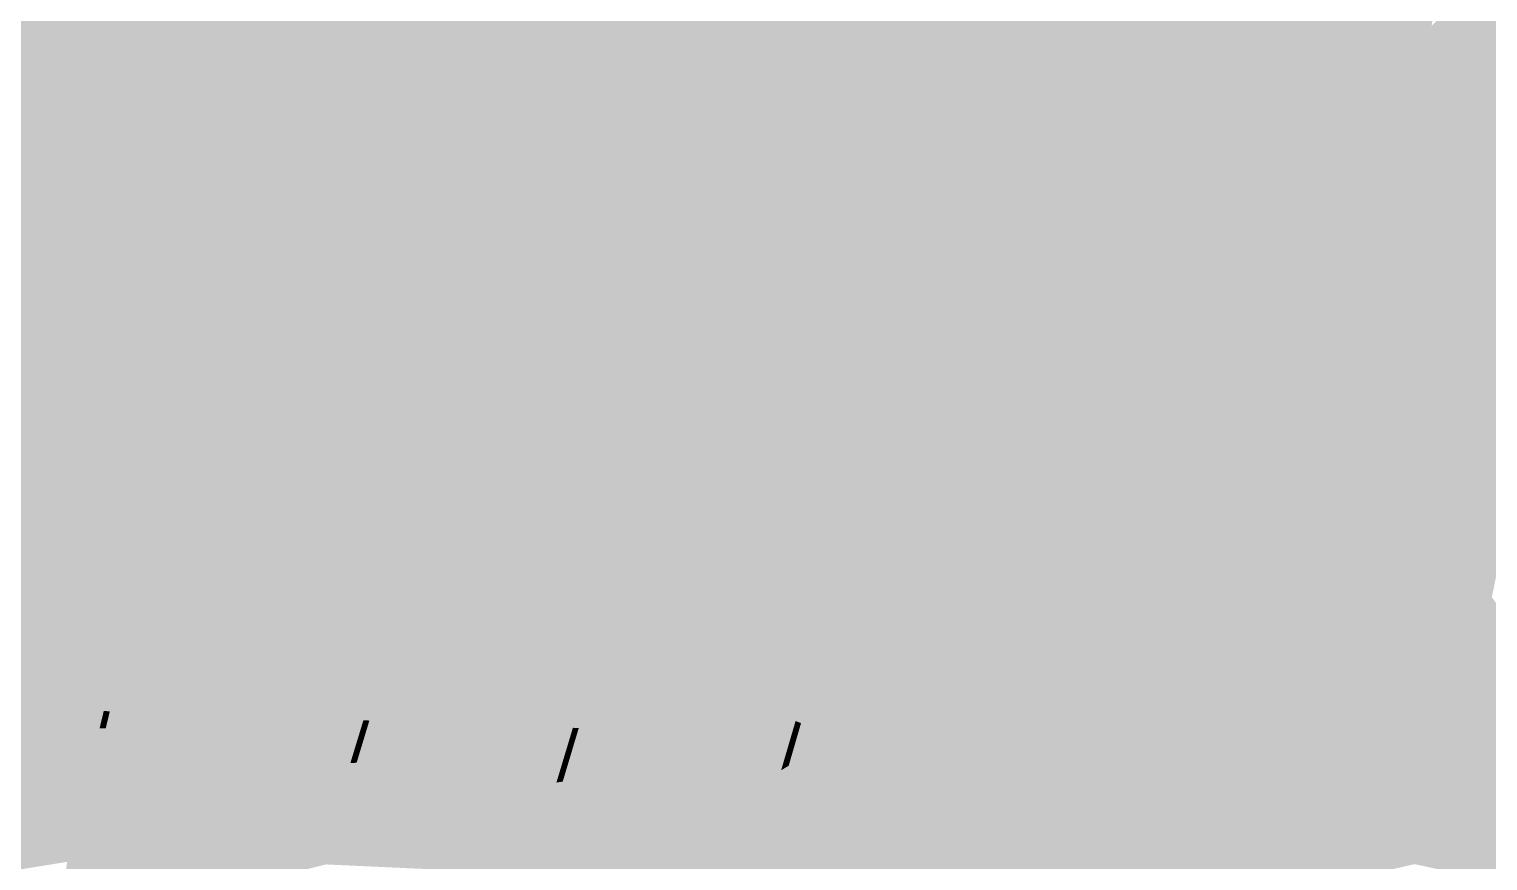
# Model space of a CAD drawing. Header units: millimetres. Extents: x 340454 to 342791, y 6993867 to 6995092.
# Drawn here: x 340742.82 to 340750.35, y 6994457.99 to 6994462.28 of the extents above; entities that cross this region are included whole.
import ezdxf

# ---------------------------------------------------------------- set-up
doc = ezdxf.new("R2010")
doc.units = ezdxf.units.MM
doc.header["$LTSCALE"] = 10
doc.layers.add('A-MODELAGEM', color=7, linetype='Continuous')
doc.layers.add('TRAMA', color=7, linetype='Continuous')

msp = doc.modelspace()

# ---------------------------------------------------------------- hatches: boundary and pattern name
at = {"layer": 'TRAMA'}
h = msp.add_hatch(dxfattribs=at)
h.set_pattern_fill('AR-HBONE', color=253, scale=0.0015)
h.set_pattern_definition([(45, (340755.23036, 6994449.10018), (0, 0.21552615), [0.4572, -0.1524]), (135, (340755.33812, 6994449.20794), (2e-17, 0.21552615), [0.4572, -0.1524])])
h.paths.add_polyline_path([(340756.3296, 6994449.254), (340755.847, 6994449.3847), (340755.8457, 6994449.3797), (340754.4102, 6994449.7739), (340754.2778, 6994449.2917, 0.044622), (340755.9825, 6994447.9176)])
h.paths.add_polyline_path([(340716.6553, 6994459.6245), (340720.6048, 6994458.5397), (340720.6108, 6994458.5541), (340720.7985, 6994458.5612), (340720.7889, 6994458.4892), (340720.8948, 6994458.4601), (340720.9078, 6994458.4917), (340721.0493, 6994458.4739), (340721.0785, 6994458.4097), (340721.2063, 6994458.3746), (340721.2507, 6994458.4814), (340721.4384, 6994458.4885), (340721.4156, 6994458.3171), (340721.4964, 6994458.2949), (340721.5476, 6994458.419), (340721.6892, 6994458.4013), (340721.6922, 6994458.3945), (340721.8602, 6994458.4008), (340721.8337, 6994458.2022), (340721.9078, 6994458.1819), (340721.9694, 6994458.3313), (340722.111, 6994458.3136), (340722.2083, 6994458.0994), (340727.5233, 6994456.6396), (340727.5825, 6994456.7821), (340727.7702, 6994456.7892), (340727.7423, 6994456.5795), (340727.8136, 6994456.5599), (340727.8794, 6994456.7197), (340728.021, 6994456.7019), (340728.1242, 6994456.4746), (340728.1248, 6994456.4745), (340728.2223, 6994456.7094), (340728.41, 6994456.7165), (340728.3715, 6994456.4273), (340728.3399, 6994456.4154), (340728.5659, 6994456.3533), (340728.4543, 6994456.4893), (340728.5193, 6994456.647), (340728.6608, 6994456.6293), (340728.6639, 6994456.6225), (340728.8318, 6994456.6288), (340728.7933, 6994456.3396), (340728.7184, 6994456.3114), (340729.0176, 6994456.2293), (340728.8761, 6994456.4016), (340728.9411, 6994456.5593), (340729.0826, 6994456.5416), (340729.1841, 6994456.3181), (340729.09, 6994456.2094), (340754.2778, 6994449.2917), (340754.4102, 6994449.7739), (340716.7018, 6994460.1302), (340716.5096, 6994460.1853), (340716.3988, 6994459.8009), (340716.2109, 6994459.855), (340712.4722, 6994451.6724), (340712.5647, 6994451.6301), (340712.9269, 6994451.4645)])
h = msp.add_hatch(dxfattribs=at)
h.set_pattern_fill('MUDST', color=253, scale=0.8)
h.set_pattern_definition([(0, (340635.80378, 6994418.6693), (0.4, 0.2), [0.2, -0.2, 0, -0.2, 0, -0.2])])
edge = h.paths.add_edge_path()
edge.add_arc((340775.0185, 6994431.6768), 64.7097, 154.412233, 158.620376)
edge.add_line((340714.7618, 6994455.2664), (340748.2707, 6994448.0859))
edge.add_line((340748.2707, 6994448.0859), (340771.8655, 6994443.6619))
edge.add_arc((340774.748, 6994446.1866), 3.8318, 208.00531, 221.21397, ccw=False)
edge.add_arc((340767.319, 6994441.4674), 4.9895, 35.81786, 101.46147)
edge.add_arc((340762.8138, 6994458.1365), 12.2919, 226.01774, 286.61018, ccw=False)
edge.add_line((340754.2778, 6994449.2917), (340716.6553, 6994459.6245))

# ---------------------------------------------------------------- linework, layer by layer
at = {"layer": 'A-MODELAGEM', "color": 161, "linetype": 'Continuous', "lineweight": -3}
for points in [[(340743.2203, 6994471.6279), (340742.2481, 6994471.8914), (340739.6256, 6994461.5638)], [(340743.2203, 6994471.6279), (340739.6256, 6994461.5638), (340739.9566, 6994461.4316)], [(340743.2203, 6994471.6279), (340739.9566, 6994461.4316), (340740.5764, 6994461.1842)], [(340743.2203, 6994471.6279), (340740.5764, 6994461.1842), (340740.6018, 6994461.1741)], [(340744.1925, 6994471.3643), (340743.2203, 6994471.6279), (340740.6018, 6994461.1741)], [(340744.1925, 6994471.3643), (340740.6018, 6994461.1741), (340740.9261, 6994461.0446)], [(340744.1925, 6994471.3643), (340740.9261, 6994461.0446), (340741.5532, 6994460.7943)], [(340744.1925, 6994471.3643), (340741.5532, 6994460.7943), (340741.5787, 6994460.7841)], [(340745.1647, 6994471.1008), (340744.1925, 6994471.3643), (340741.5787, 6994460.7841)], [(340745.1647, 6994471.1008), (340741.5787, 6994460.7841), (340741.8964, 6994460.6573)], [(340745.1647, 6994471.1008), (340741.8964, 6994460.6573), (340742.5306, 6994460.4041)], [(340745.1647, 6994471.1008), (340742.5306, 6994460.4041), (340742.5563, 6994460.3939)], [(340745.1647, 6994471.1008), (340742.5563, 6994460.3939), (340746.0528, 6994470.5657)], [(340746.0528, 6994470.5657), (340742.5563, 6994460.3939), (340742.8674, 6994460.2697)], [(340746.0528, 6994470.5657), (340742.8674, 6994460.2697), (340746.0572, 6994470.5094)], [(340746.0572, 6994470.5094), (340742.8674, 6994460.2697), (340743.5088, 6994460.0137)], [(340746.0572, 6994470.5094), (340743.5088, 6994460.0137), (340746.0575, 6994470.5067)], [(340746.0575, 6994470.5067), (340743.5088, 6994460.0137), (340743.5346, 6994460.0033)], [(340746.0575, 6994470.5067), (340743.5346, 6994460.0033), (340746.2671, 6994467.8209)], [(340749.0534, 6994470.0467), (340746.5721, 6994463.9145), (340746.7023, 6994462.2467)], [(340749.0534, 6994470.0467), (340746.7023, 6994462.2467), (340746.7067, 6994462.1912)], [(340749.0534, 6994470.0467), (340746.7067, 6994462.1912), (340746.8475, 6994460.3872)], [(340749.0534, 6994470.0467), (340746.8475, 6994460.3872), (340750.0256, 6994469.7832)], [(340750.0256, 6994469.7832), (340746.8475, 6994460.3872), (340746.9357, 6994459.2576)], [(340750.0256, 6994469.7832), (340746.9357, 6994459.2576), (340746.942, 6994459.177)], [(340750.0256, 6994469.7832), (340746.942, 6994459.177), (340748.0193, 6994460.6901)], [(340750.0256, 6994469.7832), (340748.0193, 6994460.6901), (340749.0821, 6994462.8113)], [(340746.2671, 6994467.8209), (340743.5346, 6994460.0033), (340743.8391, 6994459.8818)], [(340746.2671, 6994467.8209), (340743.8391, 6994459.8818), (340746.3121, 6994467.2447)], [(340746.3121, 6994467.2447), (340743.8391, 6994459.8818), (340744.4876, 6994459.6229)], [(340746.3121, 6994467.2447), (340744.4876, 6994459.6229), (340746.4821, 6994465.0669)], [(340746.4821, 6994465.0669), (340744.4876, 6994459.6229), (340744.7856, 6994459.504)], [(340746.4821, 6994465.0669), (340744.7856, 6994459.504), (340746.485, 6994465.0298)], [(340746.485, 6994465.0298), (340744.7856, 6994459.504), (340744.8116, 6994459.4936)], [(340746.485, 6994465.0298), (340744.8116, 6994459.4936), (340746.5721, 6994463.9145)], [(340749.9292, 6994464.5019), (340749.1252, 6994462.8973), (340749.3156, 6994461.6203)], [(340749.9292, 6994464.5019), (340749.3156, 6994461.6203), (340750.1466, 6994462.688)], [(340746.5721, 6994463.9145), (340744.8116, 6994459.4936), (340745.4672, 6994459.2319)], [(340746.5721, 6994463.9145), (340745.4672, 6994459.2319), (340746.7023, 6994462.2467)], [(340750.9548, 6994463.174), (340750.0572, 6994462.2963), (340749.9968, 6994462.0765)], [(340750.9548, 6994463.174), (340749.9968, 6994462.0765), (340750.8423, 6994462.8448)], [(340749.1252, 6994462.8973), (340748.4495, 6994460.5075), (340749.3156, 6994461.6203)], [(340749.1252, 6994462.8973), (340749.0821, 6994462.8113), (340748.4495, 6994460.5075)], [(340750.8423, 6994462.8448), (340749.9968, 6994462.0765), (340749.9353, 6994461.8528)], [(340750.8423, 6994462.8448), (340749.9353, 6994461.8528), (340750.7296, 6994462.5149)], [(340749.0821, 6994462.8113), (340748.0193, 6994460.6901), (340748.4096, 6994460.4563)], [(340749.0821, 6994462.8113), (340748.4096, 6994460.4563), (340748.4495, 6994460.5075)], [(340750.1466, 6994462.688), (340749.3156, 6994461.6203), (340750.088, 6994462.4767)], [(340750.7296, 6994462.5149), (340749.9353, 6994461.8528), (340749.8727, 6994461.625)], [(340750.7296, 6994462.5149), (340749.8727, 6994461.625), (340750.6168, 6994462.1845)], [(340750.088, 6994462.4767), (340749.3156, 6994461.6203), (340749.286, 6994461.4815)], [(340750.088, 6994462.4767), (340749.286, 6994461.4815), (340750.0283, 6994462.2617)], [(340750.088, 6994462.4767), (340750.0283, 6994462.2617), (340750.0572, 6994462.2963)], [(340750.0572, 6994462.2963), (340750.0283, 6994462.2617), (340749.9968, 6994462.0765)], [(340746.7023, 6994462.2467), (340745.4672, 6994459.2319), (340745.7586, 6994459.1156)], [(340746.7023, 6994462.2467), (340745.7586, 6994459.1156), (340746.7067, 6994462.1912)], [(340750.0283, 6994462.2617), (340749.286, 6994461.4815), (340749.2556, 6994461.3386)], [(340750.0283, 6994462.2617), (340749.2556, 6994461.3386), (340749.9676, 6994462.0431)], [(340750.0283, 6994462.2617), (340749.9676, 6994462.0431), (340749.9968, 6994462.0765)], [(340746.7067, 6994462.1912), (340745.7586, 6994459.1156), (340745.7847, 6994459.1051)], [(340746.7067, 6994462.1912), (340745.7847, 6994459.1051), (340746.8475, 6994460.3872)], [(340750.6168, 6994462.1845), (340749.8727, 6994461.625), (340749.8089, 6994461.3929)], [(340750.6168, 6994462.1845), (340749.8089, 6994461.3929), (340750.5037, 6994461.8534)], [(340749.9968, 6994462.0765), (340749.9676, 6994462.0431), (340749.9353, 6994461.8528)], [(340749.9676, 6994462.0431), (340749.2556, 6994461.3386), (340749.2242, 6994461.1914)], [(340749.9676, 6994462.0431), (340749.2242, 6994461.1914), (340749.9058, 6994461.8205)], [(340749.9676, 6994462.0431), (340749.9058, 6994461.8205), (340749.9353, 6994461.8528)], [(340750.5037, 6994461.8534), (340749.8089, 6994461.3929), (340749.744, 6994461.1566)], [(340750.5037, 6994461.8534), (340749.744, 6994461.1566), (340750.3904, 6994461.5217)], [(340749.9353, 6994461.8528), (340749.9058, 6994461.8205), (340749.8727, 6994461.625)], [(340749.9058, 6994461.8205), (340749.2242, 6994461.1914), (340749.1919, 6994461.0397)], [(340749.9058, 6994461.8205), (340749.1919, 6994461.0397), (340749.8429, 6994461.5941)], [(340749.9058, 6994461.8205), (340749.8429, 6994461.5941), (340749.8727, 6994461.625)], [(340750.9869, 6994461.7423), (340750.3904, 6994461.5217), (340750.2769, 6994461.1894)], [(340750.9869, 6994461.7423), (340750.2769, 6994461.1894), (340750.8845, 6994461.3628)], [(340749.3156, 6994461.6203), (340748.4495, 6994460.5075), (340749.286, 6994461.4815)], [(340749.8727, 6994461.625), (340749.8429, 6994461.5941), (340749.8089, 6994461.3929)], [(340749.8429, 6994461.5941), (340749.1919, 6994461.0397), (340749.1586, 6994460.8834)], [(340749.8429, 6994461.5941), (340749.1586, 6994460.8834), (340749.7789, 6994461.3636)], [(340749.8429, 6994461.5941), (340749.7789, 6994461.3636), (340749.8089, 6994461.3929)], [(340749.286, 6994461.4815), (340748.4495, 6994460.5075), (340748.4215, 6994460.4087)], [(340749.286, 6994461.4815), (340748.4215, 6994460.4087), (340749.2556, 6994461.3386)], [(340750.3904, 6994461.5217), (340749.744, 6994461.1566), (340749.6778, 6994460.9158)], [(340750.3904, 6994461.5217), (340749.6778, 6994460.9158), (340750.2769, 6994461.1894)], [(340749.8089, 6994461.3929), (340749.7789, 6994461.3636), (340749.744, 6994461.1566)], [(340749.2556, 6994461.3386), (340748.4215, 6994460.4087), (340748.3931, 6994460.3082)], [(340749.2556, 6994461.3386), (340748.3931, 6994460.3082), (340749.2242, 6994461.1914)], [(340749.7789, 6994461.3636), (340749.1586, 6994460.8834), (340749.1243, 6994460.7221)], [(340749.7789, 6994461.3636), (340749.1243, 6994460.7221), (340749.7138, 6994461.1289)], [(340749.7789, 6994461.3636), (340749.7138, 6994461.1289), (340749.744, 6994461.1566)], [(340750.8845, 6994461.3628), (340750.2769, 6994461.1894), (340750.1632, 6994460.8565)], [(340750.8845, 6994461.3628), (340750.1632, 6994460.8565), (340750.7801, 6994460.9755)], [(340749.2242, 6994461.1914), (340748.3931, 6994460.3082), (340748.3642, 6994460.2062)], [(340749.2242, 6994461.1914), (340748.3642, 6994460.2062), (340749.1919, 6994461.0397)], [(340750.2769, 6994461.1894), (340749.6778, 6994460.9158), (340749.6103, 6994460.6704)], [(340750.2769, 6994461.1894), (340749.6103, 6994460.6704), (340750.1632, 6994460.8565)], [(340749.744, 6994461.1566), (340749.7138, 6994461.1289), (340749.6778, 6994460.9158)], [(340749.7138, 6994461.1289), (340749.1243, 6994460.7221), (340749.0888, 6994460.5557)], [(340749.7138, 6994461.1289), (340749.0888, 6994460.5557), (340749.6475, 6994460.89)], [(340749.7138, 6994461.1289), (340749.6475, 6994460.89), (340749.6778, 6994460.9158)], [(340749.1919, 6994461.0397), (340748.3349, 6994460.1024), (340749.1586, 6994460.8834)], [(340749.1919, 6994461.0397), (340748.3642, 6994460.2062), (340748.3349, 6994460.1024)], [(340750.7801, 6994460.9755), (340750.1632, 6994460.8565), (340750.0493, 6994460.523)], [(340750.7801, 6994460.9755), (340750.0493, 6994460.523), (340750.6734, 6994460.58)], [(340749.1586, 6994460.8834), (340748.3051, 6994459.997), (340749.1243, 6994460.7221)], [(340749.1586, 6994460.8834), (340748.3349, 6994460.1024), (340748.3051, 6994459.997)], [(340749.6475, 6994460.89), (340749.0888, 6994460.5557), (340749.0522, 6994460.3839)], [(340749.6475, 6994460.89), (340749.0522, 6994460.3839), (340749.5799, 6994460.6467)], [(340750.1632, 6994460.8565), (340749.6103, 6994460.6704), (340749.5416, 6994460.4203)], [(340750.1632, 6994460.8565), (340749.5416, 6994460.4203), (340750.0493, 6994460.523)], [(340749.6475, 6994460.89), (340749.5799, 6994460.6467), (340749.6103, 6994460.6704)], [(340749.6778, 6994460.9158), (340749.6475, 6994460.89), (340749.6103, 6994460.6704)], [(340749.1243, 6994460.7221), (340748.2748, 6994459.8898), (340749.0888, 6994460.5557)], [(340749.1243, 6994460.7221), (340748.3051, 6994459.997), (340748.2748, 6994459.8898)], [(340748.0193, 6994460.6901), (340746.942, 6994459.177), (340746.985, 6994458.626)], [(340748.0193, 6994460.6901), (340746.985, 6994458.626), (340747.7928, 6994459.6639)], [(340748.0193, 6994460.6901), (340747.7928, 6994459.6639), (340748.4096, 6994460.4563)], [(340749.5799, 6994460.6467), (340749.0522, 6994460.3839), (340749.0144, 6994460.2064)], [(340749.5799, 6994460.6467), (340749.0144, 6994460.2064), (340749.5112, 6994460.3989)], [(340749.5799, 6994460.6467), (340749.5112, 6994460.3989), (340749.5416, 6994460.4203)], [(340749.6103, 6994460.6704), (340749.5799, 6994460.6467), (340749.5416, 6994460.4203)], [(340749.0888, 6994460.5557), (340748.244, 6994459.7807), (340749.0522, 6994460.3839)], [(340749.0888, 6994460.5557), (340748.2748, 6994459.8898), (340748.244, 6994459.7807)], [(340750.6734, 6994460.58), (340750.0493, 6994460.523), (340749.9351, 6994460.1889)], [(340750.6734, 6994460.58), (340749.9351, 6994460.1889), (340750.5645, 6994460.1762)], [(340748.4495, 6994460.5075), (340748.4096, 6994460.4563), (340748.4215, 6994460.4087)], [(340750.0493, 6994460.523), (340749.5416, 6994460.4203), (340749.4715, 6994460.1654)], [(340750.0493, 6994460.523), (340749.4715, 6994460.1654), (340749.9351, 6994460.1889)], [(340748.4096, 6994460.4563), (340747.7928, 6994459.6639), (340748.382, 6994460.3596)], [(340748.4096, 6994460.4563), (340748.382, 6994460.3596), (340748.4215, 6994460.4087)], [(340748.4215, 6994460.4087), (340748.382, 6994460.3596), (340748.3931, 6994460.3082)], [(340749.5416, 6994460.4203), (340749.5112, 6994460.3989), (340749.4715, 6994460.1654)], [(340742.8674, 6994460.2697), (340742.5563, 6994460.3939), (340742.4095, 6994458.7895)], [(340746.8475, 6994460.3872), (340745.7847, 6994459.1051), (340746.4904, 6994458.8234)], [(340746.8475, 6994460.3872), (340746.4904, 6994458.8234), (340746.9357, 6994459.2576)], [(340748.382, 6994460.3596), (340747.7821, 6994459.6151), (340748.354, 6994460.2615)], [(340748.382, 6994460.3596), (340747.7928, 6994459.6639), (340747.7821, 6994459.6151)], [(340749.0522, 6994460.3839), (340748.2126, 6994459.6699), (340749.0144, 6994460.2064)], [(340749.0522, 6994460.3839), (340748.244, 6994459.7807), (340748.2126, 6994459.6699)], [(340748.382, 6994460.3596), (340748.354, 6994460.2615), (340748.3931, 6994460.3082)], [(340749.5112, 6994460.3989), (340748.9754, 6994460.0229), (340749.4411, 6994460.1465)], [(340749.5112, 6994460.3989), (340749.0144, 6994460.2064), (340748.9754, 6994460.0229)], [(340749.5112, 6994460.3989), (340749.4411, 6994460.1465), (340749.4715, 6994460.1654)], [(340742.8674, 6994460.2697), (340742.4095, 6994458.7895), (340743.2046, 6994458.7611)], [(340742.8674, 6994460.2697), (340743.2046, 6994458.7611), (340743.5088, 6994460.0137)], [(340748.354, 6994460.2615), (340747.771, 6994459.565), (340748.3255, 6994460.1618)], [(340748.354, 6994460.2615), (340747.7821, 6994459.6151), (340747.771, 6994459.565)], [(340748.354, 6994460.2615), (340748.3255, 6994460.1618), (340748.3642, 6994460.2062)], [(340748.3931, 6994460.3082), (340748.354, 6994460.2615), (340748.3642, 6994460.2062)], [(340749.0144, 6994460.2064), (340748.2126, 6994459.6699), (340748.1807, 6994459.5571)], [(340749.0144, 6994460.2064), (340748.1807, 6994459.5571), (340748.9754, 6994460.0229)], [(340748.3642, 6994460.2062), (340748.3255, 6994460.1618), (340748.3349, 6994460.1024)], [(340749.9351, 6994460.1889), (340749.4715, 6994460.1654), (340749.4001, 6994459.9055)], [(340749.9351, 6994460.1889), (340749.4001, 6994459.9055), (340749.8208, 6994459.8541)], [(340750.5645, 6994460.1762), (340749.9351, 6994460.1889), (340749.8208, 6994459.8541)], [(340748.3255, 6994460.1618), (340747.771, 6994459.565), (340747.7596, 6994459.5135)], [(340748.3255, 6994460.1618), (340747.7596, 6994459.5135), (340748.2966, 6994460.0605)], [(340748.3255, 6994460.1618), (340748.2966, 6994460.0605), (340748.3349, 6994460.1024)], [(340749.4411, 6994460.1465), (340748.9754, 6994460.0229), (340748.935, 6994459.8332)], [(340749.4411, 6994460.1465), (340748.935, 6994459.8332), (340749.3697, 6994459.8893)], [(340749.4411, 6994460.1465), (340749.3697, 6994459.8893), (340749.4001, 6994459.9055)], [(340749.4715, 6994460.1654), (340749.4411, 6994460.1465), (340749.4001, 6994459.9055)], [(340750.5645, 6994460.1762), (340749.8208, 6994459.8541), (340750.4533, 6994459.7639)], [(340748.2966, 6994460.0605), (340747.7596, 6994459.5135), (340747.7479, 6994459.4604)], [(340748.2966, 6994460.0605), (340747.7479, 6994459.4604), (340748.2672, 6994459.9576)], [(340748.2966, 6994460.0605), (340748.2672, 6994459.9576), (340748.3051, 6994459.997)], [(340748.3349, 6994460.1024), (340748.2966, 6994460.0605), (340748.3051, 6994459.997)], [(340743.5088, 6994460.0137), (340743.2046, 6994458.7611), (340743.236, 6994458.7599)], [(340743.5088, 6994460.0137), (340743.236, 6994458.7599), (340743.5346, 6994460.0033)], [(340743.5346, 6994460.0033), (340743.236, 6994458.7599), (340743.4932, 6994458.7507)], [(340743.8391, 6994459.8818), (340743.5346, 6994460.0033), (340743.4932, 6994458.7507)], [(340748.2672, 6994459.9576), (340747.7479, 6994459.4604), (340747.7359, 6994459.4058)], [(340748.2672, 6994459.9576), (340747.7359, 6994459.4058), (340748.2373, 6994459.8531)], [(340748.9754, 6994460.0229), (340748.1807, 6994459.5571), (340748.1483, 6994459.4424)], [(340748.9754, 6994460.0229), (340748.1483, 6994459.4424), (340748.935, 6994459.8332)], [(340748.2672, 6994459.9576), (340748.2373, 6994459.8531), (340748.2748, 6994459.8898)], [(340748.3051, 6994459.997), (340748.2672, 6994459.9576), (340748.2748, 6994459.8898)], [(340743.8391, 6994459.8818), (340743.4932, 6994458.7507), (340744.2722, 6994458.7229)], [(340743.8391, 6994459.8818), (340744.2722, 6994458.7229), (340744.4876, 6994459.6229)], [(340748.2748, 6994459.8898), (340748.2373, 6994459.8531), (340748.244, 6994459.7807)], [(340749.3697, 6994459.8893), (340748.935, 6994459.8332), (340748.8932, 6994459.6369)], [(340749.3697, 6994459.8893), (340748.8932, 6994459.6369), (340749.2969, 6994459.6273)], [(340749.3697, 6994459.8893), (340749.2969, 6994459.6273), (340749.3273, 6994459.6404)], [(340749.4001, 6994459.9055), (340749.3697, 6994459.8893), (340749.3273, 6994459.6404)], [(340749.8208, 6994459.8541), (340749.4001, 6994459.9055), (340749.3273, 6994459.6404)], [(340748.2373, 6994459.8531), (340747.7359, 6994459.4058), (340747.7235, 6994459.3496)], [(340748.2373, 6994459.8531), (340747.7235, 6994459.3496), (340748.207, 6994459.7468)], [(340748.935, 6994459.8332), (340748.1483, 6994459.4424), (340748.1153, 6994459.3257)], [(340748.935, 6994459.8332), (340748.1153, 6994459.3257), (340748.8932, 6994459.6369)], [(340748.2373, 6994459.8531), (340748.207, 6994459.7468), (340748.244, 6994459.7807)], [(340749.8208, 6994459.8541), (340749.3273, 6994459.6404), (340749.7062, 6994459.5188)], [(340750.4533, 6994459.7639), (340749.8208, 6994459.8541), (340749.7062, 6994459.5188)], [(340748.207, 6994459.7468), (340747.7235, 6994459.3496), (340747.7107, 6994459.2916)], [(340748.207, 6994459.7468), (340747.7107, 6994459.2916), (340748.1762, 6994459.6389)], [(340748.207, 6994459.7468), (340748.1762, 6994459.6389), (340748.2126, 6994459.6699)], [(340748.244, 6994459.7807), (340748.207, 6994459.7468), (340748.2126, 6994459.6699)], [(340750.4533, 6994459.7639), (340749.7062, 6994459.5188), (340750.3397, 6994459.3426)], [(340750.4533, 6994459.7639), (340750.3397, 6994459.3426), (340750.3679, 6994459.3486)], [(340747.7928, 6994459.6639), (340746.985, 6994458.626), (340747.7821, 6994459.6151)], [(340748.2126, 6994459.6699), (340748.1762, 6994459.6389), (340748.1807, 6994459.5571)], [(340744.4876, 6994459.6229), (340744.2722, 6994458.7229), (340744.5444, 6994458.7132)], [(340744.7856, 6994459.504), (340744.4876, 6994459.6229), (340744.5444, 6994458.7132)], [(340747.7821, 6994459.6151), (340746.985, 6994458.626), (340747.771, 6994459.565)], [(340748.1762, 6994459.6389), (340747.7107, 6994459.2916), (340747.6975, 6994459.2319)], [(340748.1762, 6994459.6389), (340747.6975, 6994459.2319), (340748.1448, 6994459.5292)], [(340748.8932, 6994459.6369), (340748.1153, 6994459.3257), (340748.0817, 6994459.207)], [(340748.8932, 6994459.6369), (340748.0817, 6994459.207), (340748.8499, 6994459.4337)], [(340748.1762, 6994459.6389), (340748.1448, 6994459.5292), (340748.1807, 6994459.5571)], [(340749.2969, 6994459.6273), (340748.8932, 6994459.6369), (340748.8499, 6994459.4337)], [(340749.2969, 6994459.6273), (340748.8499, 6994459.4337), (340749.2228, 6994459.3602)], [(340749.2969, 6994459.6273), (340749.2228, 6994459.3602), (340749.253, 6994459.3701)], [(340749.3273, 6994459.6404), (340749.2969, 6994459.6273), (340749.253, 6994459.3701)], [(340749.7062, 6994459.5188), (340749.3273, 6994459.6404), (340749.253, 6994459.3701)], [(340744.7856, 6994459.504), (340744.5444, 6994458.7132), (340744.5753, 6994458.7121)], [(340744.7856, 6994459.504), (340744.5753, 6994458.7121), (340744.8116, 6994459.4936)], [(340747.771, 6994459.565), (340746.985, 6994458.626), (340747.7596, 6994459.5135)], [(340747.7596, 6994459.5135), (340746.985, 6994458.626), (340747.7479, 6994459.4604)], [(340748.1448, 6994459.5292), (340747.6975, 6994459.2319), (340747.6839, 6994459.1702)], [(340748.1448, 6994459.5292), (340747.6839, 6994459.1702), (340748.113, 6994459.4177)], [(340748.1448, 6994459.5292), (340748.113, 6994459.4177), (340748.1483, 6994459.4424)], [(340748.1807, 6994459.5571), (340748.1448, 6994459.5292), (340748.1483, 6994459.4424)], [(340749.7062, 6994459.5188), (340749.253, 6994459.3701), (340749.5915, 6994459.1828)], [(340749.7062, 6994459.5188), (340749.5915, 6994459.1828), (340750.3397, 6994459.3426)], [(340744.8116, 6994459.4936), (340744.5753, 6994458.7121), (340745.3382, 6994458.6848)], [(340744.8116, 6994459.4936), (340745.3382, 6994458.6848), (340745.4672, 6994459.2319)], [(340747.7479, 6994459.4604), (340746.985, 6994458.626), (340747.7359, 6994459.4058)], [(340748.8499, 6994459.4337), (340748.0817, 6994459.207), (340748.0476, 6994459.0862)], [(340748.8499, 6994459.4337), (340748.0476, 6994459.0862), (340748.8051, 6994459.2231)], [(340748.1483, 6994459.4424), (340748.113, 6994459.4177), (340748.1153, 6994459.3257)], [(340749.2228, 6994459.3602), (340748.8499, 6994459.4337), (340748.8051, 6994459.2231)], [(340747.7359, 6994459.4058), (340746.985, 6994458.626), (340747.7235, 6994459.3496)], [(340748.113, 6994459.4177), (340747.6839, 6994459.1702), (340747.6699, 6994459.1067)], [(340748.113, 6994459.4177), (340747.6699, 6994459.1067), (340748.0806, 6994459.3043)], [(340748.113, 6994459.4177), (340748.0806, 6994459.3043), (340748.1153, 6994459.3257)], [(340749.2228, 6994459.3602), (340748.8051, 6994459.2231), (340749.1472, 6994459.0879)], [(340749.2228, 6994459.3602), (340749.1472, 6994459.0879), (340749.1772, 6994459.0943)], [(340749.253, 6994459.3701), (340749.2228, 6994459.3602), (340749.1772, 6994459.0943)], [(340749.253, 6994459.3701), (340749.1772, 6994459.0943), (340749.5915, 6994459.1828)], [(340747.7235, 6994459.3496), (340746.985, 6994458.626), (340747.7107, 6994459.2916)], [(340747.7107, 6994459.2916), (340746.985, 6994458.626), (340747.6975, 6994459.2319)], [(340748.0806, 6994459.3043), (340747.6699, 6994459.1067), (340747.6554, 6994459.041)], [(340748.0806, 6994459.3043), (340747.6554, 6994459.041), (340748.0477, 6994459.189)], [(340748.0806, 6994459.3043), (340748.0477, 6994459.189), (340748.0817, 6994459.207)], [(340748.1153, 6994459.3257), (340748.0806, 6994459.3043), (340748.0817, 6994459.207)], [(340750.3397, 6994459.3426), (340749.5915, 6994459.1828), (340750.2236, 6994458.9122)], [(340750.3397, 6994459.3426), (340750.2236, 6994458.9122), (340750.252, 6994458.9147)], [(340750.3679, 6994459.3486), (340750.3397, 6994459.3426), (340750.252, 6994458.9147)], [(340750.3679, 6994459.3486), (340750.252, 6994458.9147), (340750.6543, 6994458.9502)], [(340745.4672, 6994459.2319), (340745.3382, 6994458.6848), (340745.6256, 6994458.6746)], [(340745.7586, 6994459.1156), (340745.4672, 6994459.2319), (340745.6256, 6994458.6746)], [(340746.9357, 6994459.2576), (340746.4904, 6994458.8234), (340746.7749, 6994458.7099)], [(340746.9357, 6994459.2576), (340746.7749, 6994458.7099), (340746.942, 6994459.177)], [(340747.6975, 6994459.2319), (340746.985, 6994458.626), (340747.6839, 6994459.1702)], [(340748.8051, 6994459.2231), (340748.0476, 6994459.0862), (340748.0128, 6994458.9632)], [(340748.8051, 6994459.2231), (340748.0128, 6994458.9632), (340748.7586, 6994459.0049)], [(340748.0817, 6994459.207), (340748.0477, 6994459.189), (340748.0476, 6994459.0862)], [(340749.1472, 6994459.0879), (340748.8051, 6994459.2231), (340748.7586, 6994459.0049)], [(340746.942, 6994459.177), (340746.7749, 6994458.7099), (340746.8029, 6994458.6987)], [(340746.942, 6994459.177), (340746.8029, 6994458.6987), (340746.985, 6994458.626)], [(340747.6839, 6994459.1702), (340746.985, 6994458.626), (340747.6699, 6994459.1067)], [(340748.0477, 6994459.189), (340747.6554, 6994459.041), (340747.6404, 6994458.9732)], [(340748.0477, 6994459.189), (340747.6404, 6994458.9732), (340748.0142, 6994459.0717)], [(340748.0477, 6994459.189), (340748.0142, 6994459.0717), (340748.0476, 6994459.0862)], [(340749.5915, 6994459.1828), (340749.1772, 6994459.0943), (340749.4765, 6994458.8462)], [(340749.5915, 6994459.1828), (340749.4765, 6994458.8462), (340750.2236, 6994458.9122)], [(340745.7586, 6994459.1156), (340745.6256, 6994458.6746), (340745.6558, 6994458.6735)], [(340745.7586, 6994459.1156), (340745.6558, 6994458.6735), (340745.7847, 6994459.1051)], [(340745.7847, 6994459.1051), (340745.6558, 6994458.6735), (340746.4497, 6994458.6451)], [(340745.7847, 6994459.1051), (340746.4497, 6994458.6451), (340746.4904, 6994458.8234)], [(340747.6699, 6994459.1067), (340746.985, 6994458.626), (340747.6554, 6994459.041)], [(340748.0142, 6994459.0717), (340747.6404, 6994458.9732), (340747.625, 6994458.9032)], [(340748.0142, 6994459.0717), (340747.625, 6994458.9032), (340747.9802, 6994458.9525)], [(340748.0142, 6994459.0717), (340747.9802, 6994458.9525), (340748.0128, 6994458.9632)], [(340748.0476, 6994459.0862), (340748.0142, 6994459.0717), (340748.0128, 6994458.9632)], [(340749.1472, 6994459.0879), (340748.7586, 6994459.0049), (340749.0701, 6994458.8103)], [(340749.1472, 6994459.0879), (340749.0701, 6994458.8103), (340749.0998, 6994458.8129)], [(340749.1772, 6994459.0943), (340749.1472, 6994459.0879), (340749.0998, 6994458.8129)], [(340749.1772, 6994459.0943), (340749.0998, 6994458.8129), (340749.4765, 6994458.8462)], [(340747.6554, 6994459.041), (340746.985, 6994458.626), (340747.6404, 6994458.9732)], [(340748.7586, 6994459.0049), (340748.0128, 6994458.9632), (340747.9774, 6994458.838)], [(340748.7586, 6994459.0049), (340747.9774, 6994458.838), (340748.7104, 6994458.7785)], [(340748.7586, 6994459.0049), (340748.7104, 6994458.7785), (340749.0701, 6994458.8103)], [(340747.6404, 6994458.9732), (340746.985, 6994458.626), (340747.625, 6994458.9032)], [(340747.625, 6994458.9032), (340746.985, 6994458.626), (340747.609, 6994458.8307)], [(340747.9802, 6994458.9525), (340747.625, 6994458.9032), (340747.609, 6994458.8307)], [(340747.9802, 6994458.9525), (340747.609, 6994458.8307), (340747.9455, 6994458.8312)], [(340747.9802, 6994458.9525), (340747.9455, 6994458.8312), (340747.9774, 6994458.838)], [(340748.0128, 6994458.9632), (340747.9802, 6994458.9525), (340747.9774, 6994458.838)], [(340750.2236, 6994458.9122), (340749.4765, 6994458.8462), (340750.0983, 6994458.4472)], [(340750.2236, 6994458.9122), (340750.0983, 6994458.4472), (340750.1268, 6994458.4456)], [(340750.252, 6994458.9147), (340750.2236, 6994458.9122), (340750.1268, 6994458.4456)], [(340750.252, 6994458.9147), (340750.1268, 6994458.4456), (340750.4793, 6994458.4254)], [(340750.6543, 6994458.9502), (340750.252, 6994458.9147), (340750.4793, 6994458.4254)], [(340746.4904, 6994458.8234), (340746.4497, 6994458.6451), (340746.7527, 6994458.6343)], [(340746.7749, 6994458.7099), (340746.4904, 6994458.8234), (340746.7527, 6994458.6343)], [(340747.609, 6994458.8307), (340746.985, 6994458.626), (340747.5924, 6994458.7558)], [(340747.9455, 6994458.8312), (340747.609, 6994458.8307), (340747.5924, 6994458.7558)], [(340747.9455, 6994458.8312), (340747.5924, 6994458.7558), (340747.9103, 6994458.7078)], [(340747.9455, 6994458.8312), (340747.9103, 6994458.7078), (340747.9413, 6994458.7105)], [(340747.9774, 6994458.838), (340747.9455, 6994458.8312), (340747.9413, 6994458.7105)], [(340748.7104, 6994458.7785), (340747.9774, 6994458.838), (340747.9413, 6994458.7105)], [(340749.4765, 6994458.8462), (340749.0998, 6994458.8129), (340749.3548, 6994458.4899)], [(340749.4765, 6994458.8462), (340749.3548, 6994458.4899), (340750.0983, 6994458.4472)], [(340743.1829, 6994458.6717), (340742.4095, 6994458.7895), (340742.3761, 6994458.6814)], [(340743.2046, 6994458.7611), (340742.4095, 6994458.7895), (340743.1829, 6994458.6717)], [(340743.2046, 6994458.7611), (340743.1829, 6994458.6717), (340743.2147, 6994458.6713)], [(340743.236, 6994458.7599), (340743.2046, 6994458.7611), (340743.2147, 6994458.6713)], [(340743.468, 6994458.6683), (340743.236, 6994458.7599), (340743.2147, 6994458.6713)], [(340743.4932, 6994458.7507), (340743.236, 6994458.7599), (340743.468, 6994458.6683)], [(340744.2568, 6994458.6588), (340743.4932, 6994458.7507), (340743.468, 6994458.6683)], [(340744.2722, 6994458.7229), (340743.4932, 6994458.7507), (340744.2568, 6994458.6588)], [(340747.5924, 6994458.7558), (340746.985, 6994458.626), (340747.5753, 6994458.6782)], [(340747.9103, 6994458.7078), (340747.5924, 6994458.7558), (340747.5753, 6994458.6782)], [(340748.7104, 6994458.7785), (340747.9413, 6994458.7105), (340748.6574, 6994458.53)], [(340748.7104, 6994458.7785), (340748.6574, 6994458.53), (340748.9871, 6994458.511)], [(340749.0701, 6994458.8103), (340748.7104, 6994458.7785), (340748.9871, 6994458.511)], [(340749.0701, 6994458.8103), (340748.9871, 6994458.511), (340749.0164, 6994458.5094)], [(340749.0998, 6994458.8129), (340749.0701, 6994458.8103), (340749.0164, 6994458.5094)], [(340749.0998, 6994458.8129), (340749.0164, 6994458.5094), (340749.3548, 6994458.4899)], [(340743.1561, 6994458.5611), (340742.3761, 6994458.6814), (340742.3345, 6994458.5472)], [(340743.1829, 6994458.6717), (340742.3761, 6994458.6814), (340743.1561, 6994458.5611)], [(340744.5269, 6994458.6556), (340744.2722, 6994458.7229), (340744.2568, 6994458.6588)], [(340744.5444, 6994458.7132), (340744.2722, 6994458.7229), (340744.5269, 6994458.6556)], [(340744.5444, 6994458.7132), (340744.5269, 6994458.6556), (340744.5581, 6994458.6552)], [(340744.5753, 6994458.7121), (340744.5444, 6994458.7132), (340744.5581, 6994458.6552)], [(340745.329, 6994458.6459), (340744.5753, 6994458.7121), (340744.5581, 6994458.6552)], [(340745.3382, 6994458.6848), (340744.5753, 6994458.7121), (340745.329, 6994458.6459)], [(340745.616, 6994458.6425), (340745.3382, 6994458.6848), (340745.329, 6994458.6459)], [(340745.6256, 6994458.6746), (340745.3382, 6994458.6848), (340745.616, 6994458.6425)], [(340745.6256, 6994458.6746), (340745.616, 6994458.6425), (340745.6464, 6994458.6421)], [(340745.6558, 6994458.6735), (340745.6256, 6994458.6746), (340745.6464, 6994458.6421)], [(340746.4468, 6994458.6325), (340745.6558, 6994458.6735), (340745.6464, 6994458.6421)], [(340746.4497, 6994458.6451), (340745.6558, 6994458.6735), (340746.4468, 6994458.6325)], [(340746.7749, 6994458.7099), (340746.7527, 6994458.6343), (340746.7839, 6994458.6332)], [(340746.7749, 6994458.7099), (340746.7839, 6994458.6332), (340746.8029, 6994458.6987)], [(340746.8029, 6994458.6987), (340746.7839, 6994458.6332), (340746.985, 6994458.626)], [(340747.5753, 6994458.6782), (340746.985, 6994458.626), (340747.5566, 6994458.5932)], [(340747.8724, 6994458.575), (340747.5753, 6994458.6782), (340747.5566, 6994458.5932)], [(340747.9103, 6994458.7078), (340747.5753, 6994458.6782), (340747.8724, 6994458.575)], [(340747.9103, 6994458.7078), (340747.8724, 6994458.575), (340747.9025, 6994458.5733)], [(340747.9413, 6994458.7105), (340747.9103, 6994458.7078), (340747.9025, 6994458.5733)], [(340747.9413, 6994458.7105), (340747.9025, 6994458.5733), (340748.6574, 6994458.53)], [(340743.1829, 6994458.6717), (340743.1561, 6994458.5611), (340743.1884, 6994458.5617)], [(340743.2147, 6994458.6713), (340743.1829, 6994458.6717), (340743.1884, 6994458.5617)], [(340743.4367, 6994458.5659), (340743.2147, 6994458.6713), (340743.1884, 6994458.5617)], [(340743.468, 6994458.6683), (340743.2147, 6994458.6713), (340743.4367, 6994458.5659)], [(340744.2378, 6994458.5794), (340743.468, 6994458.6683), (340743.4367, 6994458.5659)], [(340744.2568, 6994458.6588), (340743.468, 6994458.6683), (340744.2378, 6994458.5794)], [(340744.505, 6994458.584), (340744.2568, 6994458.6588), (340744.2378, 6994458.5794)], [(340744.5269, 6994458.6556), (340744.2568, 6994458.6588), (340744.505, 6994458.584)], [(340744.5269, 6994458.6556), (340744.505, 6994458.584), (340744.5368, 6994458.5845)], [(340744.5581, 6994458.6552), (340744.5269, 6994458.6556), (340744.5368, 6994458.5845)], [(340745.3176, 6994458.5977), (340744.5581, 6994458.6552), (340744.5368, 6994458.5845)], [(340745.3176, 6994458.5977), (340744.5368, 6994458.5845), (340745.3032, 6994458.5366)], [(340745.329, 6994458.6459), (340744.5581, 6994458.6552), (340745.3176, 6994458.5977)], [(340745.5886, 6994458.5517), (340745.3176, 6994458.5977), (340745.3032, 6994458.5366)], [(340745.6039, 6994458.6026), (340745.329, 6994458.6459), (340745.3176, 6994458.5977)], [(340745.6039, 6994458.6026), (340745.3176, 6994458.5977), (340745.5886, 6994458.5517)], [(340745.616, 6994458.6425), (340745.329, 6994458.6459), (340745.6039, 6994458.6026)], [(340745.6039, 6994458.6026), (340745.5886, 6994458.5517), (340745.6199, 6994458.5534)], [(340745.616, 6994458.6425), (340745.6039, 6994458.6026), (340745.6347, 6994458.6031)], [(340745.6347, 6994458.6031), (340745.6039, 6994458.6026), (340745.6199, 6994458.5534)], [(340745.6464, 6994458.6421), (340745.616, 6994458.6425), (340745.6347, 6994458.6031)], [(340746.4387, 6994458.5969), (340745.6347, 6994458.6031), (340745.6199, 6994458.5534)], [(340746.4432, 6994458.6168), (340745.6464, 6994458.6421), (340745.6347, 6994458.6031)], [(340746.4432, 6994458.6168), (340745.6347, 6994458.6031), (340746.4387, 6994458.5969)], [(340746.4468, 6994458.6325), (340745.6464, 6994458.6421), (340746.4432, 6994458.6168)], [(340746.985, 6994458.626), (340746.1908, 6994456.5931), (340747.5169, 6994458.4132)], [(340746.985, 6994458.626), (340746.6939, 6994458.3236), (340746.1908, 6994456.5931)], [(340746.7432, 6994458.6019), (340746.4327, 6994458.5709), (340746.7386, 6994458.5861)], [(340746.7432, 6994458.6019), (340746.4387, 6994458.5969), (340746.4327, 6994458.5709)], [(340746.7466, 6994458.6133), (340746.4432, 6994458.6168), (340746.4387, 6994458.5969)], [(340746.7466, 6994458.6133), (340746.4387, 6994458.5969), (340746.7432, 6994458.6019)], [(340746.7491, 6994458.622), (340746.4468, 6994458.6325), (340746.4432, 6994458.6168)], [(340746.7491, 6994458.622), (340746.4432, 6994458.6168), (340746.7466, 6994458.6133)], [(340746.7511, 6994458.6288), (340746.4497, 6994458.6451), (340746.4468, 6994458.6325)], [(340746.7511, 6994458.6288), (340746.4468, 6994458.6325), (340746.7491, 6994458.622)], [(340746.7527, 6994458.6343), (340746.4497, 6994458.6451), (340746.7511, 6994458.6288)], [(340746.985, 6994458.626), (340746.739, 6994458.4786), (340746.6939, 6994458.3236)], [(340746.7432, 6994458.6019), (340746.7386, 6994458.5861), (340746.7718, 6994458.5915)], [(340746.985, 6994458.626), (340746.7566, 6994458.5392), (340746.739, 6994458.4786)], [(340746.7466, 6994458.6133), (340746.7432, 6994458.6019), (340746.7757, 6994458.6051)], [(340746.7757, 6994458.6051), (340746.7432, 6994458.6019), (340746.7718, 6994458.5915)], [(340746.7491, 6994458.622), (340746.7466, 6994458.6133), (340746.7786, 6994458.615)], [(340746.7786, 6994458.615), (340746.7466, 6994458.6133), (340746.7757, 6994458.6051)], [(340746.7808, 6994458.6225), (340746.7511, 6994458.6288), (340746.7491, 6994458.622)], [(340746.7808, 6994458.6225), (340746.7491, 6994458.622), (340746.7786, 6994458.615)], [(340746.7825, 6994458.6284), (340746.7527, 6994458.6343), (340746.7511, 6994458.6288)], [(340746.7825, 6994458.6284), (340746.7511, 6994458.6288), (340746.7808, 6994458.6225)], [(340746.7839, 6994458.6332), (340746.7527, 6994458.6343), (340746.7825, 6994458.6284)], [(340746.985, 6994458.626), (340746.7659, 6994458.5714), (340746.7566, 6994458.5392)], [(340746.985, 6994458.626), (340746.7718, 6994458.5915), (340746.7659, 6994458.5714)], [(340746.985, 6994458.626), (340746.7757, 6994458.6051), (340746.7718, 6994458.5915)], [(340746.985, 6994458.626), (340746.7786, 6994458.615), (340746.7757, 6994458.6051)], [(340746.985, 6994458.626), (340746.7808, 6994458.6225), (340746.7786, 6994458.615)], [(340746.985, 6994458.626), (340746.7825, 6994458.6284), (340746.7808, 6994458.6225)], [(340746.985, 6994458.626), (340746.7839, 6994458.6332), (340746.7825, 6994458.6284)], [(340747.5566, 6994458.5932), (340746.985, 6994458.626), (340747.5371, 6994458.5049)], [(340746.985, 6994458.626), (340747.5169, 6994458.4132), (340747.5371, 6994458.5049)], [(340743.1219, 6994458.4206), (340742.3345, 6994458.5472), (340742.2815, 6994458.3759)], [(340743.1561, 6994458.5611), (340742.3345, 6994458.5472), (340743.1219, 6994458.4206)], [(340743.1561, 6994458.5611), (340743.1219, 6994458.4206), (340743.1549, 6994458.4223)], [(340743.1884, 6994458.5617), (340743.1549, 6994458.4223), (340743.3967, 6994458.4352)], [(340743.1884, 6994458.5617), (340743.1561, 6994458.5611), (340743.1549, 6994458.4223)], [(340743.4367, 6994458.5659), (340743.1884, 6994458.5617), (340743.3967, 6994458.4352)], [(340744.2137, 6994458.4786), (340743.4367, 6994458.5659), (340743.3967, 6994458.4352)], [(340744.2378, 6994458.5794), (340743.4367, 6994458.5659), (340744.2137, 6994458.4786)], [(340744.4772, 6994458.4926), (340744.2378, 6994458.5794), (340744.2137, 6994458.4786)], [(340744.505, 6994458.584), (340744.2378, 6994458.5794), (340744.4772, 6994458.4926)], [(340744.505, 6994458.584), (340744.4772, 6994458.4926), (340744.5095, 6994458.4944)], [(340744.5368, 6994458.5845), (340744.505, 6994458.584), (340744.5095, 6994458.4944)], [(340745.3032, 6994458.5366), (340744.5368, 6994458.5845), (340744.5095, 6994458.4944)], [(340745.3032, 6994458.5366), (340744.5095, 6994458.4944), (340745.2842, 6994458.4563)], [(340745.5684, 6994458.4846), (340745.3032, 6994458.5366), (340745.2842, 6994458.4563)], [(340745.5886, 6994458.5517), (340745.3032, 6994458.5366), (340745.5684, 6994458.4846)], [(340745.5886, 6994458.5517), (340745.5684, 6994458.4846), (340745.6003, 6994458.4878)], [(340746.4246, 6994458.5352), (340745.5732, 6994458.3973), (340746.4127, 6994458.4834)], [(340746.4246, 6994458.5352), (340745.6003, 6994458.4878), (340745.5732, 6994458.3973)], [(340745.6199, 6994458.5534), (340745.5886, 6994458.5517), (340745.6003, 6994458.4878)], [(340746.4327, 6994458.5709), (340745.6003, 6994458.4878), (340746.4246, 6994458.5352)], [(340746.4327, 6994458.5709), (340745.6199, 6994458.5534), (340745.6003, 6994458.4878)], [(340746.4387, 6994458.5969), (340745.6199, 6994458.5534), (340746.4327, 6994458.5709)], [(340746.7208, 6994458.5256), (340746.394, 6994458.4013), (340746.7002, 6994458.4554)], [(340746.7208, 6994458.5256), (340746.4127, 6994458.4834), (340746.394, 6994458.4013)], [(340746.7317, 6994458.5629), (340746.4127, 6994458.4834), (340746.7208, 6994458.5256)], [(340746.7317, 6994458.5629), (340746.4246, 6994458.5352), (340746.4127, 6994458.4834)], [(340746.7386, 6994458.5861), (340746.4246, 6994458.5352), (340746.7317, 6994458.5629)], [(340746.7386, 6994458.5861), (340746.4327, 6994458.5709), (340746.4246, 6994458.5352)], [(340746.7208, 6994458.5256), (340746.7002, 6994458.4554), (340746.739, 6994458.4786)], [(340746.7317, 6994458.5629), (340746.7208, 6994458.5256), (340746.7566, 6994458.5392)], [(340746.7566, 6994458.5392), (340746.7208, 6994458.5256), (340746.739, 6994458.4786)], [(340746.7386, 6994458.5861), (340746.7317, 6994458.5629), (340746.7659, 6994458.5714)], [(340746.7659, 6994458.5714), (340746.7317, 6994458.5629), (340746.7566, 6994458.5392)], [(340746.7718, 6994458.5915), (340746.7386, 6994458.5861), (340746.7659, 6994458.5714)], [(340747.5566, 6994458.5932), (340747.5371, 6994458.5049), (340747.8338, 6994458.4398)], [(340747.8724, 6994458.575), (340747.5566, 6994458.5932), (340747.8338, 6994458.4398)], [(340747.8724, 6994458.575), (340747.8338, 6994458.4398), (340747.863, 6994458.4334)], [(340747.9025, 6994458.5733), (340747.8724, 6994458.575), (340747.863, 6994458.4334)], [(340747.9025, 6994458.5733), (340747.863, 6994458.4334), (340748.6024, 6994458.2713)], [(340748.6574, 6994458.53), (340747.9025, 6994458.5733), (340748.6024, 6994458.2713)], [(340748.6574, 6994458.53), (340748.6024, 6994458.2713), (340748.9022, 6994458.2055)], [(340748.9871, 6994458.511), (340748.6574, 6994458.53), (340748.9022, 6994458.2055)], [(340744.2137, 6994458.4786), (340743.3967, 6994458.4352), (340744.182, 6994458.3463)], [(340744.4404, 6994458.3721), (340744.2137, 6994458.4786), (340744.182, 6994458.3463)], [(340744.4772, 6994458.4926), (340744.2137, 6994458.4786), (340744.4404, 6994458.3721)], [(340744.4772, 6994458.4926), (340744.4404, 6994458.3721), (340744.4735, 6994458.3754)], [(340745.2842, 6994458.4563), (340744.5095, 6994458.4944), (340744.4735, 6994458.3754)], [(340744.5095, 6994458.4944), (340744.4772, 6994458.4926), (340744.4735, 6994458.3754)], [(340745.2842, 6994458.4563), (340744.4735, 6994458.3754), (340745.2583, 6994458.3463)], [(340745.5405, 6994458.392), (340745.2842, 6994458.4563), (340745.2583, 6994458.3463)], [(340745.5684, 6994458.4846), (340745.2842, 6994458.4563), (340745.5405, 6994458.392)], [(340746.4127, 6994458.4834), (340745.5335, 6994458.2643), (340746.394, 6994458.4013)], [(340746.4127, 6994458.4834), (340745.5732, 6994458.3973), (340745.5335, 6994458.2643)], [(340745.5684, 6994458.4846), (340745.5405, 6994458.392), (340745.5732, 6994458.3973)], [(340745.6003, 6994458.4878), (340745.5684, 6994458.4846), (340745.5732, 6994458.3973)], [(340746.7002, 6994458.4554), (340746.3598, 6994458.2515), (340746.6473, 6994458.2752)], [(340746.7002, 6994458.4554), (340746.394, 6994458.4013), (340746.3598, 6994458.2515)], [(340746.7002, 6994458.4554), (340746.6473, 6994458.2752), (340746.6939, 6994458.3236)], [(340746.739, 6994458.4786), (340746.7002, 6994458.4554), (340746.6939, 6994458.3236)], [(340747.8338, 6994458.4398), (340747.5371, 6994458.5049), (340747.5169, 6994458.4132)], [(340748.9871, 6994458.511), (340748.9022, 6994458.2055), (340748.9312, 6994458.1992)], [(340749.0164, 6994458.5094), (340748.9871, 6994458.511), (340748.9312, 6994458.1992)], [(340749.0164, 6994458.5094), (340748.9312, 6994458.1992), (340749.2329, 6994458.133)], [(340749.3548, 6994458.4899), (340749.0164, 6994458.5094), (340749.2329, 6994458.133)], [(340749.3548, 6994458.4899), (340749.2329, 6994458.133), (340749.9699, 6994457.9713)], [(340750.0983, 6994458.4472), (340749.3548, 6994458.4899), (340749.9699, 6994457.9713)], [(340750.0983, 6994458.4472), (340749.9699, 6994457.9713), (340749.9985, 6994457.965)], [(340750.1268, 6994458.4456), (340750.0983, 6994458.4472), (340749.9985, 6994457.965)], [(340743.0771, 6994458.236), (340742.2815, 6994458.3759), (340742.2115, 6994458.1496)], [(340743.1219, 6994458.4206), (340742.2815, 6994458.3759), (340743.0771, 6994458.236)], [(340743.1219, 6994458.4206), (340743.0771, 6994458.236), (340743.1109, 6994458.2394)], [(340743.1549, 6994458.4223), (340743.1109, 6994458.2394), (340743.344, 6994458.2626)], [(340743.1549, 6994458.4223), (340743.1219, 6994458.4206), (340743.1109, 6994458.2394)], [(340743.3967, 6994458.4352), (340743.1549, 6994458.4223), (340743.344, 6994458.2626)], [(340744.182, 6994458.3463), (340743.3967, 6994458.4352), (340743.344, 6994458.2626)], [(340744.4404, 6994458.3721), (340744.182, 6994458.3463), (340744.3896, 6994458.2056)], [(340744.4404, 6994458.3721), (340744.3896, 6994458.2056), (340744.4239, 6994458.2111)], [(340745.2583, 6994458.3463), (340744.4735, 6994458.3754), (340744.4239, 6994458.2111)], [(340744.4735, 6994458.3754), (340744.4404, 6994458.3721), (340744.4239, 6994458.2111)], [(340745.5405, 6994458.392), (340745.2583, 6994458.3463), (340745.4994, 6994458.2558)], [(340746.394, 6994458.4013), (340745.4695, 6994458.0499), (340746.3598, 6994458.2515)], [(340746.394, 6994458.4013), (340745.5335, 6994458.2643), (340745.4695, 6994458.0499)], [(340745.5405, 6994458.392), (340745.4994, 6994458.2558), (340745.5335, 6994458.2643)], [(340745.5732, 6994458.3973), (340745.5405, 6994458.392), (340745.5335, 6994458.2643)], [(340747.5169, 6994458.4132), (340746.1908, 6994456.5931), (340747.0317, 6994456.2142)], [(340747.5169, 6994458.4132), (340747.0317, 6994456.2142), (340747.1977, 6994456.2124)], [(340747.7944, 6994458.3021), (340747.5169, 6994458.4132), (340747.1977, 6994456.2124)], [(340747.8338, 6994458.4398), (340747.5169, 6994458.4132), (340747.7944, 6994458.3021)], [(340747.8338, 6994458.4398), (340747.7944, 6994458.3021), (340747.863, 6994458.4334)], [(340747.863, 6994458.4334), (340747.7944, 6994458.3021), (340747.8226, 6994458.2908)], [(340747.863, 6994458.4334), (340747.8226, 6994458.2908), (340748.6024, 6994458.2713)], [(340750.1268, 6994458.4456), (340749.9985, 6994457.965), (340750.3035, 6994457.8982)], [(340750.4793, 6994458.4254), (340750.1268, 6994458.4456), (340750.3035, 6994457.8982)], [(340750.4793, 6994458.4254), (340750.3035, 6994457.8982), (340751.0368, 6994457.7373)], [(340744.182, 6994458.3463), (340743.344, 6994458.2626), (340744.1386, 6994458.1649)], [(340744.182, 6994458.3463), (340744.1386, 6994458.1649), (340744.3896, 6994458.2056)], [(340745.2583, 6994458.3463), (340744.4239, 6994458.2111), (340745.2205, 6994458.1863)], [(340745.4994, 6994458.2558), (340745.2583, 6994458.3463), (340745.2205, 6994458.1863)], [(340746.6939, 6994458.3236), (340746.6473, 6994458.2752), (340746.1908, 6994456.5931)], [(340747.7944, 6994458.3021), (340747.1977, 6994456.2124), (340747.2348, 6994456.212)], [(340747.7944, 6994458.3021), (340747.2348, 6994456.212), (340747.8226, 6994458.2908)], [(340743.0771, 6994458.236), (340742.2115, 6994458.1496), (340743.0157, 6994457.983)], [(340743.0771, 6994458.236), (340743.0157, 6994457.983), (340743.0507, 6994457.9887)], [(340743.1109, 6994458.2394), (340743.0507, 6994457.9887), (340743.2711, 6994458.0244)], [(340743.1109, 6994458.2394), (340743.0771, 6994458.236), (340743.0507, 6994457.9887)], [(340743.344, 6994458.2626), (340743.1109, 6994458.2394), (340743.2711, 6994458.0244)], [(340744.1386, 6994458.1649), (340743.344, 6994458.2626), (340743.2711, 6994458.0244)], [(340745.4994, 6994458.2558), (340745.2205, 6994458.1863), (340745.4332, 6994458.0361)], [(340746.3598, 6994458.2515), (340745.3488, 6994457.6459), (340746.2775, 6994457.8911)], [(340746.3598, 6994458.2515), (340745.4695, 6994458.0499), (340745.3488, 6994457.6459)], [(340745.4994, 6994458.2558), (340745.4332, 6994458.0361), (340745.4695, 6994458.0499)], [(340745.5335, 6994458.2643), (340745.4994, 6994458.2558), (340745.4695, 6994458.0499)], [(340746.6473, 6994458.2752), (340746.0455, 6994456.2251), (340746.1908, 6994456.5931)], [(340746.6473, 6994458.2752), (340746.2775, 6994457.8911), (340746.0455, 6994456.2251)], [(340746.6473, 6994458.2752), (340746.3598, 6994458.2515), (340746.2775, 6994457.8911)], [(340747.8226, 6994458.2908), (340747.2348, 6994456.212), (340748.1617, 6994456.2021)], [(340748.6024, 6994458.2713), (340747.8226, 6994458.2908), (340748.545, 6994458.0017)], [(340747.8226, 6994458.2908), (340748.1617, 6994456.2021), (340748.545, 6994458.0017)], [(340748.9022, 6994458.2055), (340748.6024, 6994458.2713), (340748.545, 6994458.0017)], [(340743.0157, 6994457.983), (340742.2115, 6994458.1496), (340742.1148, 6994457.8371)], [(340744.1386, 6994458.1649), (340743.2711, 6994458.0244), (340744.0754, 6994457.901)], [(340744.1386, 6994458.1649), (340744.0754, 6994457.901), (340744.3149, 6994457.9607)], [(340744.3896, 6994458.2056), (340744.1386, 6994458.1649), (340744.3149, 6994457.9607)], [(340744.3896, 6994458.2056), (340744.3149, 6994457.9607), (340744.3509, 6994457.9697)], [(340745.2205, 6994458.1863), (340744.4239, 6994458.2111), (340744.3509, 6994457.9697)], [(340744.4239, 6994458.2111), (340744.3896, 6994458.2056), (340744.3509, 6994457.9697)], [(340745.2205, 6994458.1863), (340744.3509, 6994457.9697), (340745.1606, 6994457.9325)], [(340745.2205, 6994458.1863), (340745.1606, 6994457.9325), (340745.4332, 6994458.0361)], [(340748.9022, 6994458.2055), (340748.545, 6994458.0017), (340748.8156, 6994457.8934)], [(340748.9022, 6994458.2055), (340748.8156, 6994457.8934), (340748.9312, 6994458.1992)], [(340748.9312, 6994458.1992), (340748.8156, 6994457.8934), (340748.844, 6994457.8821)], [(340748.9312, 6994458.1992), (340748.844, 6994457.8821), (340749.1107, 6994457.7753)], [(340749.2329, 6994458.133), (340748.9312, 6994458.1992), (340749.1107, 6994457.7753)], [(340749.2329, 6994458.133), (340749.1107, 6994457.7753), (340749.9699, 6994457.9713)], [(340743.2711, 6994458.0244), (340743.0507, 6994457.9887), (340743.1639, 6994457.6739)], [(340744.0754, 6994457.901), (340743.2711, 6994458.0244), (340743.1639, 6994457.6739)], [(340745.4332, 6994458.0361), (340745.1606, 6994457.9325), (340745.3083, 6994457.6217)], [(340745.4332, 6994458.0361), (340745.3083, 6994457.6217), (340745.3488, 6994457.6459)], [(340745.4695, 6994458.0499), (340745.4332, 6994458.0361), (340745.3488, 6994457.6459)], [(340748.545, 6994458.0017), (340748.1617, 6994456.2021), (340748.3455, 6994456.2001)], [(340748.8156, 6994457.8934), (340748.545, 6994458.0017), (340748.3455, 6994456.2001)], [(340743.0507, 6994457.9887), (340742.9631, 6994457.6239), (340743.1639, 6994457.6739)], [(340743.0507, 6994457.9887), (340743.0157, 6994457.983), (340742.9631, 6994457.6239)]]:
    msp.add_solid(points, dxfattribs=at)

doc.saveas('drawing.dxf')
